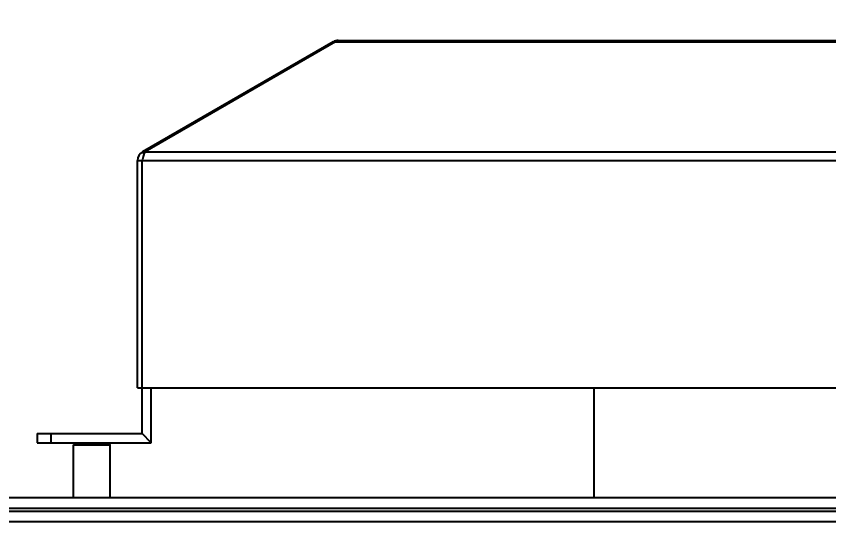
# Model space of a CAD drawing. Extents: x 81437 to 204847, y -54597 to -29444.
# Drawn here: x 82258.8 to 82436.7, y -47295 to -47184.4 of the extents above; entities that cross this region are included whole.
import ezdxf

# ---------------------------------------------------------------- set-up
doc = ezdxf.new("R2010")
doc.units = 0
doc.header["$LTSCALE"] = 100
doc.header["$MEASUREMENT"] = 0
doc.styles.get("Standard").update_dxf_attribs({"font": ''})
doc.styles.get('Standard').set_extended_font_data('SimSun')
doc.dimstyles.new('ISO-25', dxfattribs={"dimtxt": 35, "dimasz": 35, "dimexe": 1.25, "dimexo": 0.625, "dimtad": 1, "dimtoh": 1, "dimdec": 0, "dimtxsty": 'Standard', "dimcen": 2.5, "dimadec": 0, "dimazin": 0, "dimtfac": 1, "dimtdec": 0, "dimtmove": 0, "dimatfit": 3, "dimfxl": 1, "dimarcsym": 0})

# ---------------------------------------------------------------- blocks, each defined once
blk = doc.blocks.new('*D139')
at = {"color": 0, "lineweight": -2, "transparency": 16777216}
for p, q in [((82176.07, -47289.12), (82176.07, -47107.54)), ((82974.83, -47291.42), (82974.83, -47107.54)), ((82211.07, -47108.79), (82939.83, -47108.79))]:
    blk.add_line(p, q, dxfattribs=at)
at = {"color": 0, "transparency": 16777216}
for points in [[(82211.07, -47102.96), (82211.07, -47114.63), (82176.07, -47108.79)], [(82939.83, -47114.63), (82939.83, -47102.96), (82974.83, -47108.79)]]:
    blk.add_solid(points, dxfattribs=at)
at = {"layer": 'Defpoints', "color": 0, "transparency": 16777216}
for p in [(82974.83, -47108.79), (82176.07, -47289.75), (82974.83, -47292.05)]:
    blk.add_point(p, dxfattribs=at)
at = {"color": 0, "transparency": 16777216, "insert": (82575.45, -47090.67), "char_height": 35, "attachment_point": 5}
blk.add_mtext('799', dxfattribs=at)

msp = doc.modelspace()

# ---------------------------------------------------------------- linework, layer by layer
at = {"color": 7, "linetype": 'Continuous'}
for p, q in [((82328.13, -47190.04), (82286.43, -47214.11)), ((82328.63, -47190.04), (82286.93, -47214.11)), ((82328.13, -47190.04), (82328.25, -47190.26)), ((82328.63, -47190.04), (82822.04, -47190.04)), ((82329.23, -47189.75), (82821.44, -47189.75)), ((82286.43, -47214.11), (82286.73, -47214.62)), ((82286.93, -47214.11), (82863.73, -47214.11)), ((82285.33, -47265.75), (82285.33, -47216.02)), ((82285.33, -47216.02), (82286.33, -47216.02)), ((82286.33, -47265.75), (82286.33, -47216.02)), ((82286.33, -47216.02), (82864.33, -47216.02)), ((82285.33, -47265.75), (82286.33, -47265.75)), ((82286.33, -47275.75), (82286.33, -47265.75)), ((82286.33, -47265.75), (82864.33, -47265.75)), ((82288.33, -47277.75), (82288.33, -47265.75)), ((82385.33, -47289.75), (82385.33, -47265.75)), ((82263.33, -47275.75), (82263.33, -47277.75)), ((82263.33, -47275.75), (82286.33, -47275.75)), ((82266.33, -47275.75), (82266.33, -47277.75)), ((82288.33, -47277.75), (82286.33, -47275.75)), ((82263.33, -47277.75), (82288.33, -47277.75)), ((82271.83, -47277.75), (82271.33, -47278.25)), ((82271.33, -47289.75), (82271.33, -47278.25)), ((82271.33, -47278.25), (82279.33, -47278.25)), ((82278.83, -47277.75), (82279.33, -47278.25)), ((82279.33, -47289.75), (82279.33, -47278.25)), ((82213.43, -47289.75), (82937.83, -47289.75)), ((82178.13, -47292.05), (82972.53, -47292.05)), ((82179.13, -47292.75), (82971.13, -47292.75)), ((82968.83, -47295.05), (82181.43, -47295.05))]:
    msp.add_line(p, q, dxfattribs=at)
for centre, radius, start, end in [((82329.23, -47191.95), 2.2, 90, 120), ((82287.53, -47216.02), 2.2, 120, 180), ((82313.62, -47222.77), 28.1, 164.5161, 164.989)]:
    msp.add_arc(centre, radius, start, end, dxfattribs=at)
for points, start_tangent, end_tangent in [([(82328.63, -47190.04), (82328.83, -47189.88)], (0.721412, 0.692506), (0.835895, 0.548889)), ([(82328.83, -47189.88), (82329.03, -47189.78)], (0.835895, 0.548889), (0.949224, 0.3146)), ([(82329.03, -47189.78), (82329.23, -47189.75)], (0.949224, 0.3146), (1, 0)), ([(82286.93, -47214.11), (82286.73, -47214.6)], (-0.461961, -0.8869), (-0.319262, -0.947666)), ([(82286.47, -47215.49), (82286.33, -47216.02)], (-0.259249, -0.96581), (-0.252028, -0.96772)), ([(82286.73, -47214.6), (82286.53, -47215.27)], (-0.319262, -0.947666), (-0.267211, -0.963638))]:
    msp.add_spline(points, degree=3, dxfattribs=dict(at, start_tangent=start_tangent, end_tangent=end_tangent))

# ---------------------------------------------------------------- dimensions: what is measured, and where the dimension line sits
at = {"color": 3}
dim = msp.add_linear_dim(base=(82974.83, -47108.79), p1=(82176.07, -47289.75), p2=(82974.83, -47292.05), dimstyle='ISO-25', dxfattribs=at)
dim.commit()
dim.dimension.update_dxf_attribs({"geometry": '*D139', "text_midpoint": (82575.45, -47090.67)})

doc.saveas('drawing.dxf')
